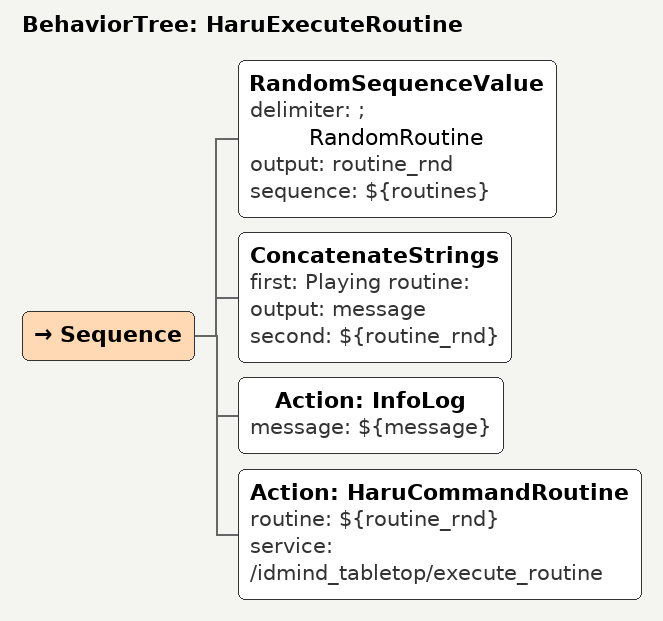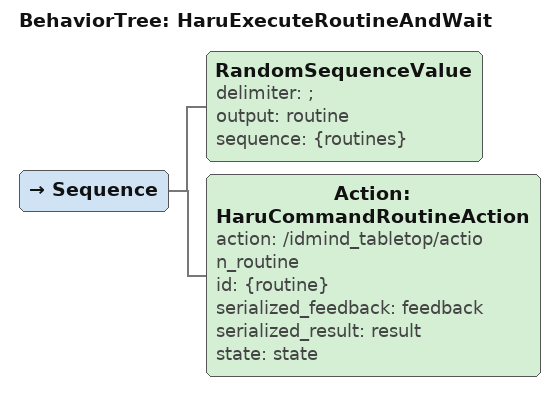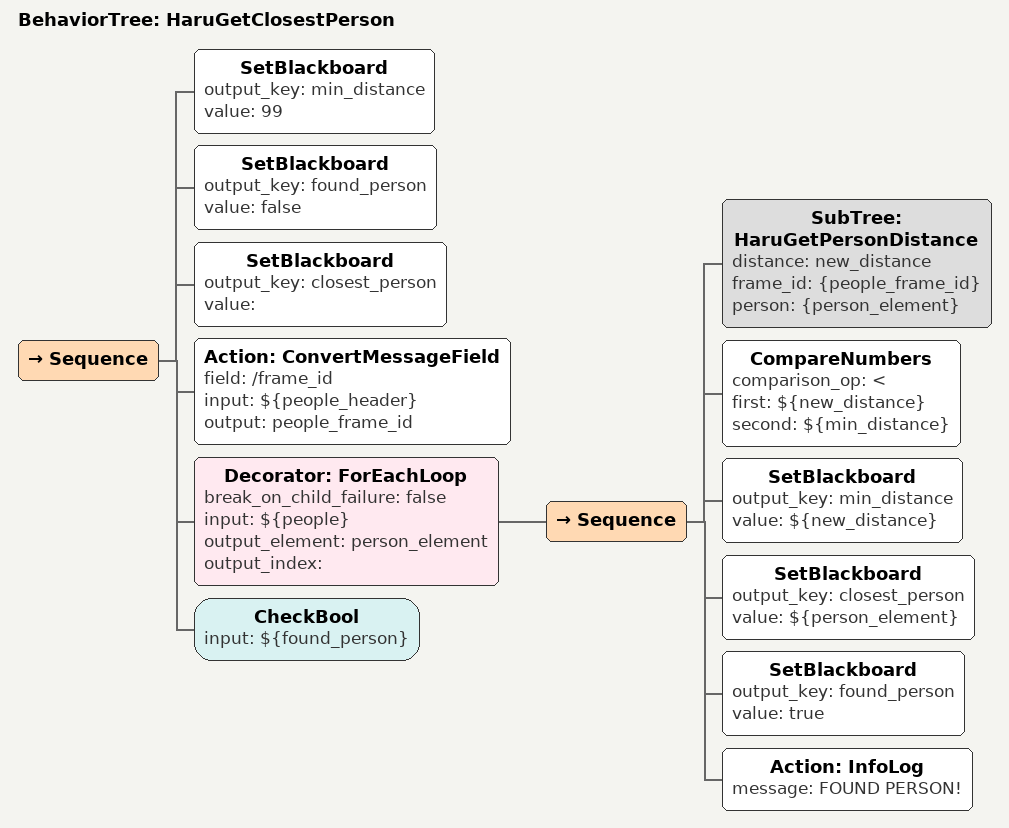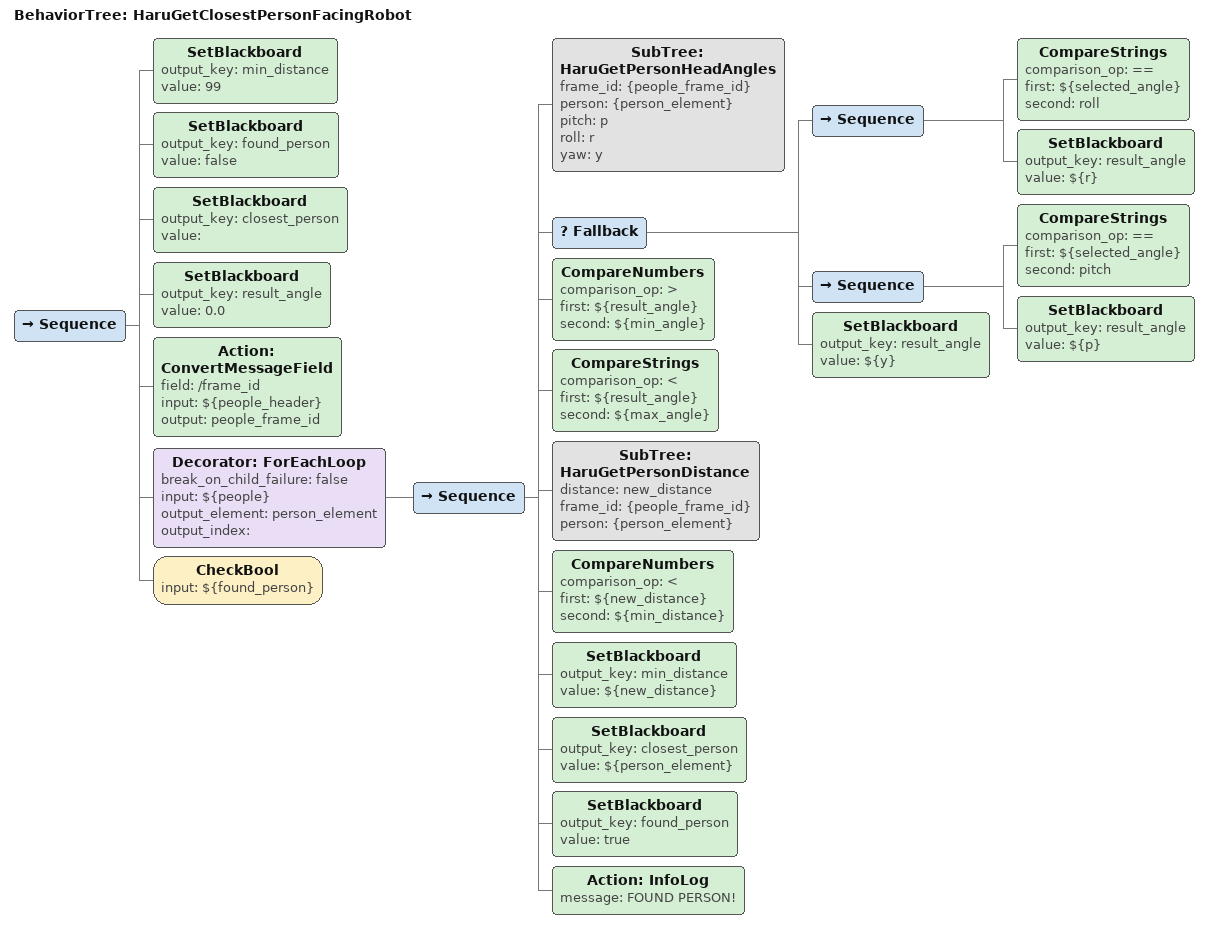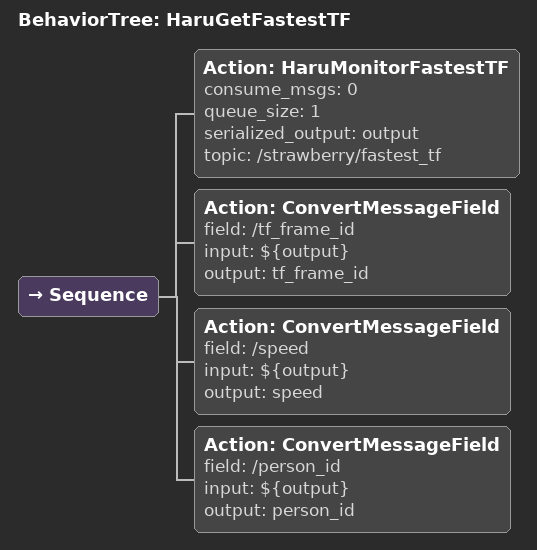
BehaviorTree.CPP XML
<BehaviorTree ID="HaruExecuteRoutine">
    <Sequence>
        <RandomSequenceValue delimiter=";" name="RandomRoutine" output="routine_rnd" sequence="${routines}"/>
        <ConcatenateStrings first="Playing routine: " output="message" second="${routine_rnd}"/>
        <Action ID="InfoLog" message="${message}"/>
        <Action ID="HaruCommandRoutine" routine="${routine_rnd}" service="/idmind_tabletop/execute_routine"/>
    </Sequence>
</BehaviorTree>

<BehaviorTree ID="HaruExecuteRoutineAndWait">
    <Sequence>
        <RandomSequenceValue delimiter=";" output="routine" sequence="{routines}"/>
        <Action ID="HaruCommandRoutineAction" action="/idmind_tabletop/action_routine" id="{routine}" serialized_feedback="feedback" serialized_result="result" state="state"/>
    </Sequence>
</BehaviorTree>

<BehaviorTree ID="HaruGetClosestPerson">
    <Sequence>
        <SetBlackboard output_key="min_distance" value="99"/>
        <SetBlackboard output_key="found_person" value="false"/>
        <SetBlackboard output_key="closest_person" value=""/>
        <Action ID="ConvertMessageField" field="/frame_id" input="${people_header}" output="people_frame_id"/>
        <Decorator ID="ForEachLoop" break_on_child_failure="false" input="${people}" output_element="person_element" output_index="">
            <Sequence>
                <SubTree ID="HaruGetPersonDistance" distance="new_distance" frame_id="{people_frame_id}" person="{person_element}"/>
                <CompareNumbers comparison_op="&lt;" first="${new_distance}" second="${min_distance}"/>
                <SetBlackboard output_key="min_distance" value="${new_distance}"/>
                <SetBlackboard output_key="closest_person" value="${person_element}"/>
                <SetBlackboard output_key="found_person" value="true"/>
                <Action ID="InfoLog" message="FOUND PERSON!"/>
            </Sequence>
        </Decorator>
        <CheckBool input="${found_person}"/>
    </Sequence>
</BehaviorTree>

<BehaviorTree ID="HaruGetClosestPersonFacingRobot">
    <Sequence>
        <SetBlackboard output_key="min_distance" value="99"/>
        <SetBlackboard output_key="found_person" value="false"/>
        <SetBlackboard output_key="closest_person" value=""/>
        <SetBlackboard output_key="result_angle" value="0.0"/>
        <Action ID="ConvertMessageField" field="/frame_id" input="${people_header}" output="people_frame_id"/>
        <Decorator ID="ForEachLoop" break_on_child_failure="false" input="${people}" output_element="person_element" output_index="">
            <Sequence>
                <SubTree ID="HaruGetPersonHeadAngles" frame_id="{people_frame_id}" person="{person_element}" pitch="p" roll="r" yaw="y"/>
                <Fallback>
                    <Sequence>
                        <CompareStrings comparison_op="==" first="${selected_angle}" second="roll"/>
                        <SetBlackboard output_key="result_angle" value="${r}"/>
                    </Sequence>
                    <Sequence>
                        <CompareStrings comparison_op="==" first="${selected_angle}" second="pitch"/>
                        <SetBlackboard output_key="result_angle" value="${p}"/>
                    </Sequence>
                    <SetBlackboard output_key="result_angle" value="${y}"/>
                </Fallback>
                <CompareNumbers comparison_op=">" first="${result_angle}" second="${min_angle}"/>
                <CompareStrings comparison_op="&lt;" first="${result_angle}" second="${max_angle}"/>
                <SubTree ID="HaruGetPersonDistance" distance="new_distance" frame_id="{people_frame_id}" person="{person_element}"/>
                <CompareNumbers comparison_op="&lt;" first="${new_distance}" second="${min_distance}"/>
                <SetBlackboard output_key="min_distance" value="${new_distance}"/>
                <SetBlackboard output_key="closest_person" value="${person_element}"/>
                <SetBlackboard output_key="found_person" value="true"/>
                <Action ID="InfoLog" message="FOUND PERSON!"/>
            </Sequence>
        </Decorator>
        <CheckBool input="${found_person}"/>
    </Sequence>
</BehaviorTree>

<BehaviorTree ID="HaruGetFastestTF">
    <Sequence>
        <Action ID="HaruMonitorFastestTF" consume_msgs="0" queue_size="1" serialized_output="output" topic="/strawberry/fastest_tf"/>
        <Action ID="ConvertMessageField" field="/tf_frame_id" input="${output}" output="tf_frame_id"/>
        <Action ID="ConvertMessageField" field="/speed" input="${output}" output="speed"/>
        <Action ID="ConvertMessageField" field="/person_id" input="${output}" output="person_id"/>
    </Sequence>
</BehaviorTree>
